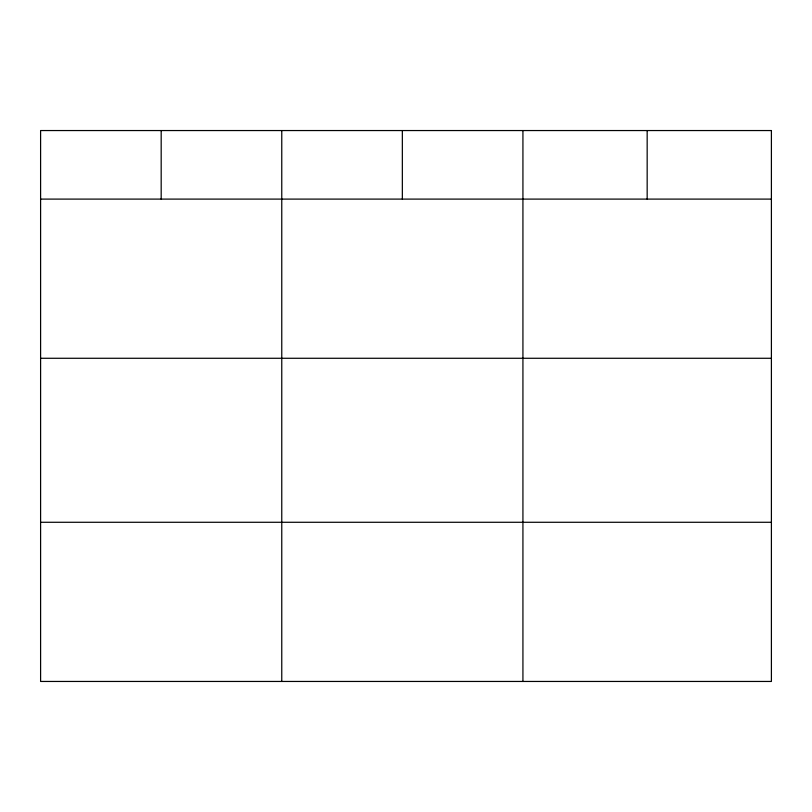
<?xml version="1.0" encoding="UTF-8"?>
<svg xmlns="http://www.w3.org/2000/svg" width="812" height="812" viewBox="0 0 812 812"><rect width="100%" height="100%" fill="white"/><g stroke="black" fill="none" stroke-linecap="round" stroke-linejoin="round"><path stroke-width="1.22" d="M40.6 199.102L771.4 199.102M40.6 358.275L771.4 358.275M40.6 522.278L771.4 522.278M647.164 130.549L647.164 199.102M522.928 130.549L522.928 681.451M402.346 130.549L402.346 199.102M281.764 130.549L281.764 681.451M161.182 130.549L161.182 199.102M771.4 130.549L40.6 130.549L40.6 681.451L771.4 681.451L771.4 130.549"/></g></svg>
